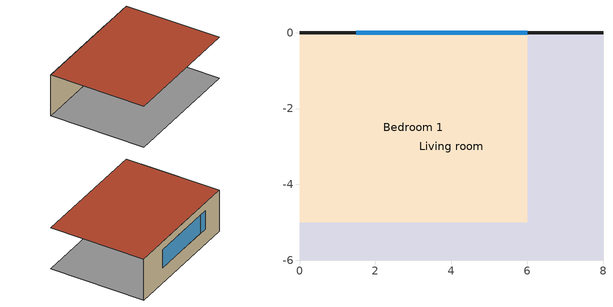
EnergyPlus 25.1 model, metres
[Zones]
Living room
 floor ground (Light Floor): 0,0 8,0 8,-6 0,-6 z0
 wall outside (Light Wall): 8,0 0,0 z0:2.7
 window (Window construction): 6,0 2,0 z1:2.2
 roof outside (Light Roof): 0,-6 8,-6 8,0 0,0 z2.7
Bedroom 1
 floor ground (Light Floor): 0,0 6,0 6,-5 0,-5 z0
 wall outside (Light Wall): 6,0 0,0 z0:2.7
 window (Window construction): 4.5,0 1.5,0 z1:2.2
 roof outside (Light Roof): 0,-5 6,-5 6,0 0,0 z2.7
[Building]
Synthetic Dwelling: 0, Suburbs, 0.04, 0.4, FullExterior, 30, 6
[Material]
G01a 19mm gypsum board: MediumSmooth, 0.019, 0.16, 800, 1090, 0.9, 0.4, 0
M11 100mm lightweight roof: Rough, 0.1, 0.14, 300, 1400, 0.9, 0.6, 0
[Material:AirGap]
F04 Wall air gap resistance: 0.15
F05 Floor air gap resistance; F04 Ceiling air gap resistance: 0.17
[Construction]
Light Wall: G01a 19mm gypsum board, F04 Wall air gap resistance, G01a 19mm gypsum board
Light Roof: M11 100mm lightweight roof, F04 Ceiling air gap resistance, G01a 19mm gypsum board
Light Floor: G01a 19mm gypsum board, F05 Floor air gap resistance, G01a 19mm gypsum board
Window construction: Simple glazing
[WindowMaterial:SimpleGlazingSystem]
Simple glazing: 1.4, 0.6, 0.7
[Zone]
Living room: 0, 0, 0, 1, 1, autocalculate, autocalculate, autocalculate, yes
Bedroom 1: 0, 0, 0, 0, 1, 1, autocalculate, autocalculate, autocalculate, , , yes
[People]
Living room People: Living room, Living occupancy, People, 2, 0, 0, 0.3, 0.3, Activity level
Bedroom People: Bedroom 1, Bedroom occupancy, People, 2, 0, 0, 0.3, 0.3, Activity level
[Lights]
Living room Lights: Living room, Living equipment, LightingLevel, 100, 0, 0, 0.3, 0.4
Bedroom Lights: Bedroom 1, Bedroom equipment, LightingLevel, 60, 0, 0, 0.3, 0.4
[ElectricEquipment]
Living room Equip: Living room, Living equipment, EquipmentLevel, 150, 0, 0.3, 0.4
Bedroom Equip: Bedroom 1, Bedroom equipment, EquipmentLevel, 60, 0, 0.3, 0.4
[ZoneInfiltration:DesignFlowRate]
Living room Infiltration: Living room, Vent availability, AirChanges/Hour, 0.3
Bedroom Infiltration: Bedroom 1, Vent availability, AirChanges/Hour, 0.3
[ZoneVentilation:WindandStackOpenArea]
Living window Vent: Living room, 3, Vent availability, 0.5, 0, 1.1, 0.45
Bedroom window Vent: Bedroom 1, 2, Vent availability, 0.5, 0, 1.1, 0.45
[Schedule:Compact]
Living occupancy: Fraction, Through: 12/31, For: AllDays, Until: 09:00, 0, Until: 22:00, 1, Until: 24:00, 0
Bedroom occupancy: Fraction, Through: 12/31, For: AllDays, Until: 08:00, 1, Until: 23:00, 0, Until: 24:00, 1
Living equipment: Fraction, Through: 12/31, For: AllDays, Until: 09:00, 0.1, Until: 22:00, 1, Until: 24:00, 0.2
Bedroom equipment: Fraction, Through: 12/31, For: AllDays, Until: 08:00, 0.3, Until: 23:00, 0.05, Until: 24:00, 0.3
Vent availability: Fraction, Through: 12/31, For: AllDays, Until: 24:00, 1
Activity level: AnyNumber, Through: 12/31, For: AllDays, Until: 24:00, 120
